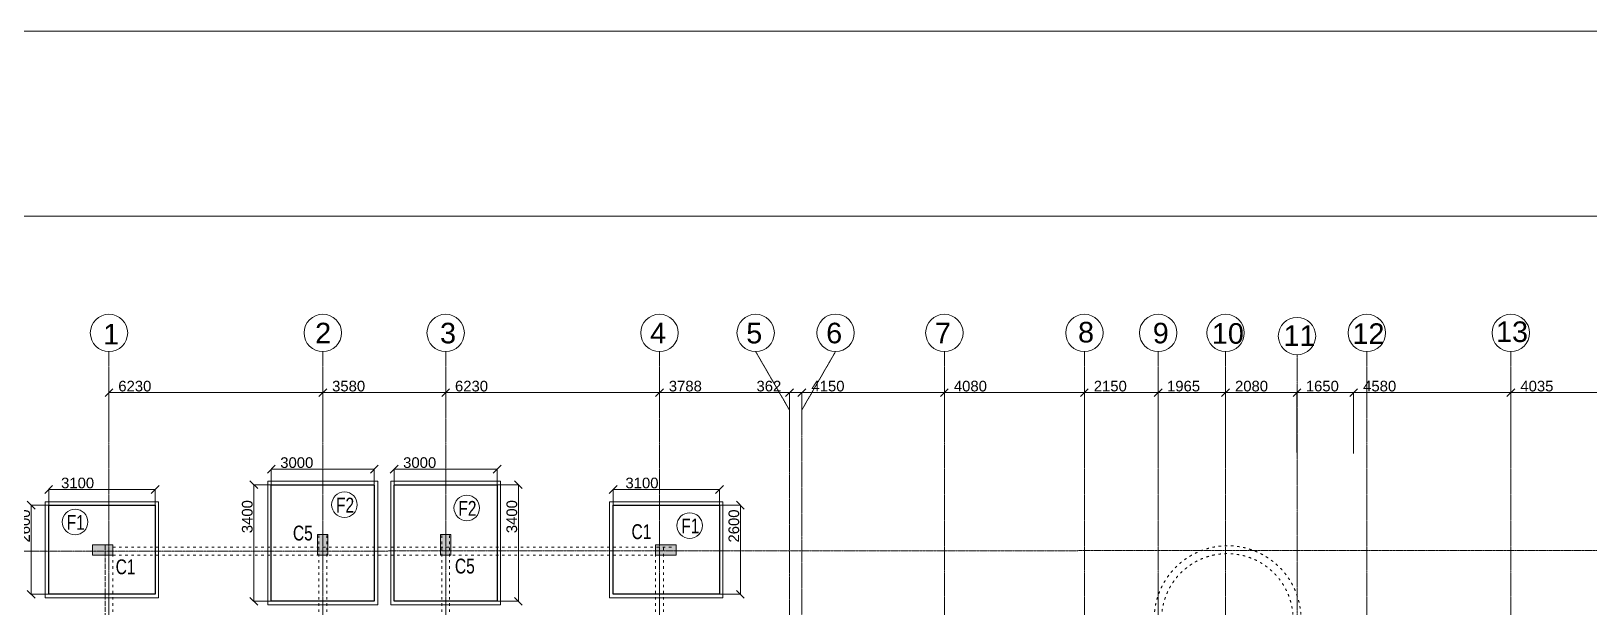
# Model space of a CAD drawing. Header units: inches. Extents: x 719368 to 9005052, y -3573818 to 446967.
# Drawn here: x 4470727 to 4516141, y -1757797 to -1740984 of the extents above; entities that cross this region are included whole.
import ezdxf

# ---------------------------------------------------------------- set-up
doc = ezdxf.new("R2010")
doc.units = ezdxf.units.IN
doc.header["$LTSCALE"] = 20
doc.header["$MEASUREMENT"] = 0
doc.header["$PDMODE"] = 3
doc.linetypes.add('ACAD_ISO03W100', pattern=[30, 12, -18])
doc.linetypes.add('CENTER', pattern=[2, 1.25, -0.25, 0.25, -0.25])
doc.layers.get('Defpoints').update_dxf_attribs({"lineweight": 25})
for name, color, linetype, lineweight in [('COL.FILL', 6, 'Continuous', 20), ('DIM', 7, 'Continuous', 13), ('FOOTING', 73, 'Continuous', 30), ('GRID', 202, 'CENTER', 5), ('HACHE', 6, 'Continuous', 9), ('HIDDEN', 181, 'ACAD_ISO03W100', 18), ('STAIR', 4, 'Continuous', 25)]:
    doc.layers.add(name, color=color, linetype=linetype, lineweight=lineweight)
doc.layers.add('grid text', color=140, linetype='Continuous')
doc.styles.add('BOLD', font='arial.ttf')
doc.styles.add('DIM SUMBI', font='arial.ttf')
doc.styles.add('Tabrej.', font='GOTHIC.TTF', dxfattribs={"height": 1})
doc.dimstyles.new('PL1', dxfattribs={"dimtxt": 275, "dimasz": 230, "dimexe": 0.18, "dimexo": 12, "dimgap": 30, "dimtad": 1, "dimjust": 1, "dimdec": 0, "dimzin": 0, "dimdsep": 46, "dimtxsty": 'BOLD', "dimblk": 'OBLIQUE', "dimcen": 0.09, "dimclrd": 256, "dimclre": 256, "dimadec": 0, "dimazin": 0, "dimtfac": 1, "dimtdec": 0, "dimtofl": 0, "dimtmove": 0, "dimatfit": 3, "dimfxl": 0, "dimtolj": 1, "dimtzin": 0, "dimlwd": -1, "dimlwe": -1, "dimarcsym": 0})

# ---------------------------------------------------------------- blocks, each defined once
blk = doc.blocks.new('_Oblique')
at = {"layer": 'STAIR', "color": 0, "lineweight": -2}
blk.add_line((-0.5, -0.5), (0.5, 0.5), dxfattribs=at)
blk = doc.blocks.new('*D234')
at = {"layer": 'Defpoints', "color": 0, "transparency": 16777216}
for p in [(4479224, -1751523), (4472994, -1752806), (4479224, -1752806)]:
    blk.add_point(p, dxfattribs=at)
at = {"layer": 'DIM', "transparency": 16777216}
for p, q in [((4472994, -1752794), (4472994, -1751523)), ((4479224, -1751523), (4472994, -1751523)), ((4479224, -1752794), (4479224, -1751523))]:
    blk.add_line(p, q, dxfattribs=at)
at = {"layer": 'DIM', "transparency": 16777216, "xscale": 230, "yscale": 230, "zscale": 230, "rotation": 180}
blk.add_blockref('_Oblique', (4472994, -1751523), dxfattribs=at)
at = {"layer": 'DIM', "transparency": 16777216, "xscale": 230, "yscale": 230, "zscale": 230}
blk.add_blockref('_Oblique', (4479224, -1751523), dxfattribs=at)
at = {"layer": 'DIM', "color": 0, "transparency": 16777216, "insert": (4473747, -1751335), "char_height": 310, "attachment_point": 5, "style": 'BOLD'}
blk.add_mtext('\\A1;6230', dxfattribs=at)
blk = doc.blocks.new('*D235')
at = {"layer": 'Defpoints', "color": 0, "transparency": 16777216}
for p in [(4482804, -1751523), (4482804, -1751523), (4479224, -1752806)]:
    blk.add_point(p, dxfattribs=at)
at = {"layer": 'DIM', "transparency": 16777216}
for p, q in [((4479224, -1752794), (4479224, -1751523)), ((4482804, -1751523), (4479224, -1751523)), ((4482804, -1751511), (4482804, -1751523))]:
    blk.add_line(p, q, dxfattribs=at)
at = {"layer": 'DIM', "transparency": 16777216, "xscale": 230, "yscale": 230, "zscale": 230, "rotation": 180}
blk.add_blockref('_Oblique', (4479224, -1751523), dxfattribs=at)
at = {"layer": 'DIM', "transparency": 16777216, "xscale": 230, "yscale": 230, "zscale": 230}
blk.add_blockref('_Oblique', (4482804, -1751523), dxfattribs=at)
at = {"layer": 'DIM', "color": 0, "transparency": 16777216, "insert": (4479976, -1751335), "char_height": 310, "attachment_point": 5, "style": 'BOLD'}
blk.add_mtext('\\A1;3580', dxfattribs=at)
blk = doc.blocks.new('*D236')
at = {"layer": 'Defpoints', "color": 0, "transparency": 16777216}
for p in [(4482804, -1751523), (4489034, -1751523), (4489034, -1751523)]:
    blk.add_point(p, dxfattribs=at)
at = {"layer": 'DIM', "transparency": 16777216}
for p, q in [((4482804, -1751511), (4482804, -1751523)), ((4489034, -1751523), (4482804, -1751523)), ((4489034, -1751511), (4489034, -1751523))]:
    blk.add_line(p, q, dxfattribs=at)
at = {"layer": 'DIM', "transparency": 16777216, "xscale": 230, "yscale": 230, "zscale": 230, "rotation": 180}
blk.add_blockref('_Oblique', (4482804, -1751523), dxfattribs=at)
at = {"layer": 'DIM', "transparency": 16777216, "xscale": 230, "yscale": 230, "zscale": 230}
blk.add_blockref('_Oblique', (4489034, -1751523), dxfattribs=at)
at = {"layer": 'DIM', "color": 0, "transparency": 16777216, "insert": (4483557, -1751335), "char_height": 310, "attachment_point": 5, "style": 'BOLD'}
blk.add_mtext('\\A1;6230', dxfattribs=at)
blk = doc.blocks.new('*D237')
at = {"layer": 'Defpoints', "color": 0, "transparency": 16777216}
for p in [(4489034, -1751523), (4492822, -1751523), (4492822, -1752703)]:
    blk.add_point(p, dxfattribs=at)
at = {"layer": 'DIM', "transparency": 16777216}
for p, q in [((4489034, -1751511), (4489034, -1751523)), ((4492822, -1751523), (4489034, -1751523)), ((4492822, -1752691), (4492822, -1751523))]:
    blk.add_line(p, q, dxfattribs=at)
at = {"layer": 'DIM', "transparency": 16777216, "xscale": 230, "yscale": 230, "zscale": 230, "rotation": 180}
blk.add_blockref('_Oblique', (4489034, -1751523), dxfattribs=at)
at = {"layer": 'DIM', "transparency": 16777216, "xscale": 230, "yscale": 230, "zscale": 230}
blk.add_blockref('_Oblique', (4492822, -1751523), dxfattribs=at)
at = {"layer": 'DIM', "color": 0, "transparency": 16777216, "insert": (4489787, -1751335), "char_height": 310, "attachment_point": 5, "style": 'BOLD'}
blk.add_mtext('\\A1;3788', dxfattribs=at)
blk = doc.blocks.new('*D238')
at = {"layer": 'Defpoints', "color": 0, "transparency": 16777216}
for p in [(4493184, -1751523), (4492822, -1752703), (4493184, -1752703)]:
    blk.add_point(p, dxfattribs=at)
at = {"layer": 'DIM', "transparency": 16777216}
for p, q in [((4492822, -1751523), (4491851, -1751523)), ((4492822, -1752691), (4492822, -1751523)), ((4493184, -1751523), (4492822, -1751523)), ((4493184, -1752691), (4493184, -1751523))]:
    blk.add_line(p, q, dxfattribs=at)
at = {"layer": 'DIM', "transparency": 16777216, "xscale": 230, "yscale": 230, "zscale": 230, "rotation": 180}
blk.add_blockref('_Oblique', (4492822, -1751523), dxfattribs=at)
at = {"layer": 'DIM', "transparency": 16777216, "xscale": 230, "yscale": 230, "zscale": 230}
blk.add_blockref('_Oblique', (4493184, -1751523), dxfattribs=at)
at = {"layer": 'DIM', "color": 0, "transparency": 16777216, "insert": (4492221, -1751335), "char_height": 310, "attachment_point": 5, "style": 'BOLD'}
blk.add_mtext('\\A1;362', dxfattribs=at)
blk = doc.blocks.new('*D239')
at = {"layer": 'Defpoints', "color": 0, "transparency": 16777216}
for p in [(4497334, -1751523), (4493184, -1752703), (4497334, -1752703)]:
    blk.add_point(p, dxfattribs=at)
at = {"layer": 'DIM', "transparency": 16777216}
for p, q in [((4493184, -1752691), (4493184, -1751523)), ((4497334, -1751523), (4493184, -1751523)), ((4497334, -1752691), (4497334, -1751523))]:
    blk.add_line(p, q, dxfattribs=at)
at = {"layer": 'DIM', "transparency": 16777216, "xscale": 230, "yscale": 230, "zscale": 230, "rotation": 180}
blk.add_blockref('_Oblique', (4493184, -1751523), dxfattribs=at)
at = {"layer": 'DIM', "transparency": 16777216, "xscale": 230, "yscale": 230, "zscale": 230}
blk.add_blockref('_Oblique', (4497334, -1751523), dxfattribs=at)
at = {"layer": 'DIM', "color": 0, "transparency": 16777216, "insert": (4493943, -1751335), "char_height": 310, "attachment_point": 5, "style": 'BOLD'}
blk.add_mtext('\\A1;4150', dxfattribs=at)
blk = doc.blocks.new('*D240')
at = {"layer": 'Defpoints', "color": 0, "transparency": 16777216}
for p in [(4501414, -1751523), (4497334, -1752703), (4501414, -1753280)]:
    blk.add_point(p, dxfattribs=at)
at = {"layer": 'DIM', "transparency": 16777216}
for p, q in [((4497334, -1752691), (4497334, -1751523)), ((4501414, -1751523), (4497334, -1751523)), ((4501414, -1753268), (4501414, -1751523))]:
    blk.add_line(p, q, dxfattribs=at)
at = {"layer": 'DIM', "transparency": 16777216, "xscale": 230, "yscale": 230, "zscale": 230, "rotation": 180}
blk.add_blockref('_Oblique', (4497334, -1751523), dxfattribs=at)
at = {"layer": 'DIM', "transparency": 16777216, "xscale": 230, "yscale": 230, "zscale": 230}
blk.add_blockref('_Oblique', (4501414, -1751523), dxfattribs=at)
at = {"layer": 'DIM', "color": 0, "transparency": 16777216, "insert": (4498093, -1751335), "char_height": 310, "attachment_point": 5, "style": 'BOLD'}
blk.add_mtext('\\A1;4080', dxfattribs=at)
blk = doc.blocks.new('*D241')
at = {"layer": 'Defpoints', "color": 0, "transparency": 16777216}
for p in [(4503564, -1751523), (4501414, -1753280), (4503564, -1753280)]:
    blk.add_point(p, dxfattribs=at)
at = {"layer": 'DIM', "transparency": 16777216}
for p, q in [((4501414, -1753268), (4501414, -1751523)), ((4503564, -1751523), (4501414, -1751523)), ((4503564, -1753268), (4503564, -1751523))]:
    blk.add_line(p, q, dxfattribs=at)
at = {"layer": 'DIM', "transparency": 16777216, "xscale": 230, "yscale": 230, "zscale": 230, "rotation": 180}
blk.add_blockref('_Oblique', (4501414, -1751523), dxfattribs=at)
at = {"layer": 'DIM', "transparency": 16777216, "xscale": 230, "yscale": 230, "zscale": 230}
blk.add_blockref('_Oblique', (4503564, -1751523), dxfattribs=at)
at = {"layer": 'DIM', "color": 0, "transparency": 16777216, "insert": (4502169, -1751335), "char_height": 310, "attachment_point": 5, "style": 'BOLD'}
blk.add_mtext('\\A1;2150', dxfattribs=at)
blk = doc.blocks.new('*D242')
at = {"layer": 'Defpoints', "color": 0, "transparency": 16777216}
for p in [(4505529, -1751523), (4503564, -1753280), (4505529, -1753280)]:
    blk.add_point(p, dxfattribs=at)
at = {"layer": 'DIM', "transparency": 16777216}
for p, q in [((4503564, -1753268), (4503564, -1751523)), ((4505529, -1751523), (4503564, -1751523)), ((4505529, -1753268), (4505529, -1751523))]:
    blk.add_line(p, q, dxfattribs=at)
at = {"layer": 'DIM', "transparency": 16777216, "xscale": 230, "yscale": 230, "zscale": 230, "rotation": 180}
blk.add_blockref('_Oblique', (4503564, -1751523), dxfattribs=at)
at = {"layer": 'DIM', "transparency": 16777216, "xscale": 230, "yscale": 230, "zscale": 230}
blk.add_blockref('_Oblique', (4505529, -1751523), dxfattribs=at)
at = {"layer": 'DIM', "color": 0, "transparency": 16777216, "insert": (4504304, -1751335), "char_height": 310, "attachment_point": 5, "style": 'BOLD'}
blk.add_mtext('\\A1;1965', dxfattribs=at)
blk = doc.blocks.new('*D243')
at = {"layer": 'Defpoints', "color": 0, "transparency": 16777216}
for p in [(4507609, -1751523), (4505529, -1753280), (4507609, -1753280)]:
    blk.add_point(p, dxfattribs=at)
at = {"layer": 'DIM', "transparency": 16777216}
for p, q in [((4505529, -1753268), (4505529, -1751523)), ((4507609, -1751523), (4505529, -1751523)), ((4507609, -1753268), (4507609, -1751523))]:
    blk.add_line(p, q, dxfattribs=at)
at = {"layer": 'DIM', "transparency": 16777216, "xscale": 230, "yscale": 230, "zscale": 230, "rotation": 180}
blk.add_blockref('_Oblique', (4505529, -1751523), dxfattribs=at)
at = {"layer": 'DIM', "transparency": 16777216, "xscale": 230, "yscale": 230, "zscale": 230}
blk.add_blockref('_Oblique', (4507609, -1751523), dxfattribs=at)
at = {"layer": 'DIM', "color": 0, "transparency": 16777216, "insert": (4506284, -1751335), "char_height": 310, "attachment_point": 5, "style": 'BOLD'}
blk.add_mtext('\\A1;2080', dxfattribs=at)
blk = doc.blocks.new('*D244')
at = {"layer": 'Defpoints', "color": 0, "transparency": 16777216}
for p in [(4509259, -1751523), (4507609, -1753280), (4509259, -1753307)]:
    blk.add_point(p, dxfattribs=at)
at = {"layer": 'DIM', "transparency": 16777216}
for p, q in [((4507609, -1753268), (4507609, -1751523)), ((4509259, -1751523), (4507609, -1751523)), ((4509259, -1753295), (4509259, -1751523))]:
    blk.add_line(p, q, dxfattribs=at)
at = {"layer": 'DIM', "transparency": 16777216, "xscale": 230, "yscale": 230, "zscale": 230, "rotation": 180}
blk.add_blockref('_Oblique', (4507609, -1751523), dxfattribs=at)
at = {"layer": 'DIM', "transparency": 16777216, "xscale": 230, "yscale": 230, "zscale": 230}
blk.add_blockref('_Oblique', (4509259, -1751523), dxfattribs=at)
at = {"layer": 'DIM', "color": 0, "transparency": 16777216, "insert": (4508347, -1751335), "char_height": 310, "attachment_point": 5, "style": 'BOLD'}
blk.add_mtext('\\A1;1650', dxfattribs=at)
blk = doc.blocks.new('*D245')
at = {"layer": 'Defpoints', "color": 0, "transparency": 16777216}
for p in [(4513839, -1751523), (4509259, -1753307), (4513839, -1753307)]:
    blk.add_point(p, dxfattribs=at)
at = {"layer": 'DIM', "transparency": 16777216}
for p, q in [((4509259, -1753295), (4509259, -1751523)), ((4513839, -1751523), (4509259, -1751523)), ((4513839, -1753295), (4513839, -1751523))]:
    blk.add_line(p, q, dxfattribs=at)
at = {"layer": 'DIM', "transparency": 16777216, "xscale": 230, "yscale": 230, "zscale": 230, "rotation": 180}
blk.add_blockref('_Oblique', (4509259, -1751523), dxfattribs=at)
at = {"layer": 'DIM', "transparency": 16777216, "xscale": 230, "yscale": 230, "zscale": 230}
blk.add_blockref('_Oblique', (4513839, -1751523), dxfattribs=at)
at = {"layer": 'DIM', "color": 0, "transparency": 16777216, "insert": (4510018, -1751335), "char_height": 310, "attachment_point": 5, "style": 'BOLD'}
blk.add_mtext('\\A1;4580', dxfattribs=at)
blk = doc.blocks.new('*D246')
at = {"layer": 'Defpoints', "color": 0, "transparency": 16777216}
for p in [(4517874, -1751523), (4513839, -1753307), (4517874, -1753307)]:
    blk.add_point(p, dxfattribs=at)
at = {"layer": 'DIM', "transparency": 16777216}
for p, q in [((4513839, -1753295), (4513839, -1751523)), ((4517874, -1751523), (4513839, -1751523)), ((4517874, -1753295), (4517874, -1751523))]:
    blk.add_line(p, q, dxfattribs=at)
at = {"layer": 'DIM', "transparency": 16777216, "xscale": 230, "yscale": 230, "zscale": 230, "rotation": 180}
blk.add_blockref('_Oblique', (4513839, -1751523), dxfattribs=at)
at = {"layer": 'DIM', "transparency": 16777216, "xscale": 230, "yscale": 230, "zscale": 230}
blk.add_blockref('_Oblique', (4517874, -1751523), dxfattribs=at)
at = {"layer": 'DIM', "color": 0, "transparency": 16777216, "insert": (4514599, -1751335), "char_height": 310, "attachment_point": 5, "style": 'BOLD'}
blk.add_mtext('\\A1;4035', dxfattribs=at)
blk = doc.blocks.new('*D262')
at = {"layer": 'Defpoints', "color": 0, "transparency": 16777216}
for p in [(4469029, -1756146), (4470927, -1756146), (4470927, -1760261)]:
    blk.add_point(p, dxfattribs=at)
at = {"layer": 'DIM', "transparency": 16777216}
for p, q in [((4470915, -1756146), (4469028, -1756146)), ((4469029, -1756146), (4469029, -1760261)), ((4470915, -1760261), (4469028, -1760261))]:
    blk.add_line(p, q, dxfattribs=at)
at = {"layer": 'DIM', "transparency": 16777216, "xscale": 230, "yscale": 230, "zscale": 230}
for p, rotation in [((4469029, -1756146), 90), ((4469029, -1760261), 270)]:
    blk.add_blockref('_Oblique', p, dxfattribs=dict(at, rotation=rotation))
at = {"layer": 'DIM', "color": 0, "transparency": 16777216, "insert": (4468840, -1759501), "char_height": 310, "attachment_point": 5, "rotation": 90, "style": 'BOLD'}
blk.add_mtext('\\A1;4115', dxfattribs=at)
blk = doc.blocks.new('*D265')
at = {"layer": 'Defpoints', "color": 0, "transparency": 16777216}
for p in [(4474337, -1754348), (4471237, -1754802), (4474337, -1754802)]:
    blk.add_point(p, dxfattribs=at)
at = {"layer": 'DIM', "transparency": 16777216}
for p, q in [((4471237, -1754790), (4471237, -1754348)), ((4471237, -1754348), (4474337, -1754348)), ((4474337, -1754790), (4474337, -1754348))]:
    blk.add_line(p, q, dxfattribs=at)
at = {"layer": 'DIM', "transparency": 16777216, "xscale": 230, "yscale": 230, "zscale": 230, "rotation": 180}
blk.add_blockref('_Oblique', (4471237, -1754348), dxfattribs=at)
at = {"layer": 'DIM', "transparency": 16777216, "xscale": 230, "yscale": 230, "zscale": 230}
blk.add_blockref('_Oblique', (4474337, -1754348), dxfattribs=at)
at = {"layer": 'DIM', "color": 0, "transparency": 16777216, "insert": (4472079, -1754159), "char_height": 310, "attachment_point": 5, "style": 'BOLD'}
blk.add_mtext('\\A1;3100', dxfattribs=at)
blk = doc.blocks.new('*D266')
at = {"layer": 'Defpoints', "color": 0, "transparency": 16777216}
for p in [(4470726, -1754802), (4471475, -1754802), (4471483, -1757402)]:
    blk.add_point(p, dxfattribs=at)
at = {"layer": 'DIM', "transparency": 16777216}
for p, q in [((4471463, -1754802), (4470726, -1754802)), ((4470726, -1757402), (4470726, -1754802)), ((4471471, -1757402), (4470726, -1757402))]:
    blk.add_line(p, q, dxfattribs=at)
at = {"layer": 'DIM', "transparency": 16777216, "xscale": 230, "yscale": 230, "zscale": 230}
for p, rotation in [((4470726, -1754802), 90), ((4470726, -1757402), 270)]:
    blk.add_blockref('_Oblique', p, dxfattribs=dict(at, rotation=rotation))
at = {"layer": 'DIM', "color": 0, "transparency": 16777216, "insert": (4470538, -1755412), "char_height": 310, "attachment_point": 5, "rotation": 90, "style": 'BOLD'}
blk.add_mtext('\\A1;2600', dxfattribs=at)
blk = doc.blocks.new('*D267')
at = {"layer": 'Defpoints', "color": 0, "transparency": 16777216}
for p in [(4480724, -1753753), (4477724, -1754207), (4480724, -1754207)]:
    blk.add_point(p, dxfattribs=at)
at = {"layer": 'DIM', "transparency": 16777216}
for p, q in [((4477724, -1754195), (4477724, -1753753)), ((4477724, -1753753), (4480724, -1753753)), ((4480724, -1754195), (4480724, -1753753))]:
    blk.add_line(p, q, dxfattribs=at)
at = {"layer": 'DIM', "transparency": 16777216, "xscale": 230, "yscale": 230, "zscale": 230, "rotation": 180}
blk.add_blockref('_Oblique', (4477724, -1753753), dxfattribs=at)
at = {"layer": 'DIM', "transparency": 16777216, "xscale": 230, "yscale": 230, "zscale": 230}
blk.add_blockref('_Oblique', (4480724, -1753753), dxfattribs=at)
at = {"layer": 'DIM', "color": 0, "transparency": 16777216, "insert": (4478466, -1753565), "char_height": 310, "attachment_point": 5, "style": 'BOLD'}
blk.add_mtext('\\A1;3000', dxfattribs=at)
blk = doc.blocks.new('*D268')
at = {"layer": 'Defpoints', "color": 0, "transparency": 16777216}
for p in [(4477213, -1754207), (4477962, -1754207), (4477970, -1757607)]:
    blk.add_point(p, dxfattribs=at)
at = {"layer": 'DIM', "transparency": 16777216}
for p, q in [((4477950, -1754207), (4477213, -1754207)), ((4477213, -1757607), (4477213, -1754207)), ((4477958, -1757607), (4477213, -1757607))]:
    blk.add_line(p, q, dxfattribs=at)
at = {"layer": 'DIM', "transparency": 16777216, "xscale": 230, "yscale": 230, "zscale": 230}
for p, rotation in [((4477213, -1754207), 90), ((4477213, -1757607), 270)]:
    blk.add_blockref('_Oblique', p, dxfattribs=dict(at, rotation=rotation))
at = {"layer": 'DIM', "color": 0, "transparency": 16777216, "insert": (4477024, -1755139), "char_height": 310, "attachment_point": 5, "rotation": 90, "style": 'BOLD'}
blk.add_mtext('\\A1;3400', dxfattribs=at)
blk = doc.blocks.new('*D269')
at = {"layer": 'Defpoints', "color": 0, "transparency": 16777216}
for p in [(4484304, -1753753), (4481304, -1754207), (4484304, -1754207)]:
    blk.add_point(p, dxfattribs=at)
at = {"layer": 'DIM', "transparency": 16777216}
for p, q in [((4481304, -1754195), (4481304, -1753753)), ((4481304, -1753753), (4484304, -1753753)), ((4484304, -1754195), (4484304, -1753753))]:
    blk.add_line(p, q, dxfattribs=at)
at = {"layer": 'DIM', "transparency": 16777216, "xscale": 230, "yscale": 230, "zscale": 230, "rotation": 180}
blk.add_blockref('_Oblique', (4481304, -1753753), dxfattribs=at)
at = {"layer": 'DIM', "transparency": 16777216, "xscale": 230, "yscale": 230, "zscale": 230}
blk.add_blockref('_Oblique', (4484304, -1753753), dxfattribs=at)
at = {"layer": 'DIM', "color": 0, "transparency": 16777216, "insert": (4482046, -1753565), "char_height": 310, "attachment_point": 5, "style": 'BOLD'}
blk.add_mtext('\\A1;3000', dxfattribs=at)
blk = doc.blocks.new('*D270')
at = {"layer": 'Defpoints', "color": 0, "transparency": 16777216}
for p in [(4483955, -1754207), (4484922, -1754207), (4483749, -1757607)]:
    blk.add_point(p, dxfattribs=at)
at = {"layer": 'DIM', "transparency": 16777216}
for p, q in [((4483967, -1754207), (4484922, -1754207)), ((4484922, -1757607), (4484922, -1754207)), ((4483761, -1757607), (4484922, -1757607))]:
    blk.add_line(p, q, dxfattribs=at)
at = {"layer": 'DIM', "transparency": 16777216, "xscale": 230, "yscale": 230, "zscale": 230}
for p, rotation in [((4484922, -1754207), 90), ((4484922, -1757607), 270)]:
    blk.add_blockref('_Oblique', p, dxfattribs=dict(at, rotation=rotation))
at = {"layer": 'DIM', "color": 0, "transparency": 16777216, "insert": (4484733, -1755139), "char_height": 310, "attachment_point": 5, "rotation": 90, "style": 'BOLD'}
blk.add_mtext('\\A1;3400', dxfattribs=at)
blk = doc.blocks.new('*D271')
at = {"layer": 'Defpoints', "color": 0, "transparency": 16777216}
for p in [(4490781, -1754348), (4487681, -1754802), (4490781, -1754802)]:
    blk.add_point(p, dxfattribs=at)
at = {"layer": 'DIM', "transparency": 16777216}
for p, q in [((4487681, -1754790), (4487681, -1754348)), ((4487681, -1754348), (4490781, -1754348)), ((4490781, -1754790), (4490781, -1754348))]:
    blk.add_line(p, q, dxfattribs=at)
at = {"layer": 'DIM', "transparency": 16777216, "xscale": 230, "yscale": 230, "zscale": 230, "rotation": 180}
blk.add_blockref('_Oblique', (4487681, -1754348), dxfattribs=at)
at = {"layer": 'DIM', "transparency": 16777216, "xscale": 230, "yscale": 230, "zscale": 230}
blk.add_blockref('_Oblique', (4490781, -1754348), dxfattribs=at)
at = {"layer": 'DIM', "color": 0, "transparency": 16777216, "insert": (4488523, -1754159), "char_height": 310, "attachment_point": 5, "style": 'BOLD'}
blk.add_mtext('\\A1;3100', dxfattribs=at)
blk = doc.blocks.new('*D272')
at = {"layer": 'Defpoints', "color": 0, "transparency": 16777216}
for p in [(4490306, -1754802), (4491390, -1754802), (4490487, -1757402)]:
    blk.add_point(p, dxfattribs=at)
at = {"layer": 'DIM', "transparency": 16777216}
for p, q in [((4490318, -1754802), (4491391, -1754802)), ((4491390, -1757402), (4491390, -1754802)), ((4490499, -1757402), (4491391, -1757402))]:
    blk.add_line(p, q, dxfattribs=at)
at = {"layer": 'DIM', "transparency": 16777216, "xscale": 230, "yscale": 230, "zscale": 230}
for p, rotation in [((4491390, -1754802), 90), ((4491390, -1757402), 270)]:
    blk.add_blockref('_Oblique', p, dxfattribs=dict(at, rotation=rotation))
at = {"layer": 'DIM', "color": 0, "transparency": 16777216, "insert": (4491202, -1755412), "char_height": 310, "attachment_point": 5, "rotation": 90, "style": 'BOLD'}
blk.add_mtext('\\A1;2600', dxfattribs=at)

msp = doc.modelspace()

# ---------------------------------------------------------------- hatches: boundary and pattern name
at = {"layer": 'COL.FILL'}
for points in [[(4479074.2, -1756261.1), (4479374.2, -1756261.1), (4479374.2, -1755661.1), (4479074.2, -1755661.1)], [(4482654.2, -1756261.1), (4482954.2, -1756261.1), (4482954.2, -1755661.1), (4482654.2, -1755661.1)], [(4472509.2, -1755961.1), (4472509.2, -1756261.1), (4473109.2, -1756261.1), (4473109.2, -1755961.1)], [(4488919.2, -1755961.1), (4488919.2, -1756261.1), (4489519.2, -1756261.1), (4489519.2, -1755961.1)]]:
    msp.add_hatch(color=256, dxfattribs=at).paths.add_polyline_path(points)

# ---------------------------------------------------------------- linework, layer by layer
for points in [[(4479374.2, -1756261.1), (4479074.2, -1756261.1), (4479074.2, -1755661.1), (4479374.2, -1755661.1)], [(4482954.2, -1756261.1), (4482654.2, -1756261.1), (4482654.2, -1755661.1), (4482954.2, -1755661.1)], [(4472509.2, -1756261.1), (4472509.2, -1755961.1), (4473109.2, -1755961.1), (4473109.2, -1756261.1)], [(4488919.2, -1756261.1), (4488919.2, -1755961.1), (4489519.2, -1755961.1), (4489519.2, -1756261.1)]]:
    msp.add_lwpolyline(points, close=True, dxfattribs=at)
at = {"layer": 'DIM'}
for points in [[(4447812.8, -1740984.4), (4582542.8, -1740984.4), (4582542.8, -1885770.9), (4447812.8, -1885770.9)], [(4466067.8, -1746382.4), (4562884.8, -1746382.4), (4562884.8, -1814751.9), (4466067.8, -1814751.9)]]:
    msp.add_lwpolyline(points, close=True, dxfattribs=at)
for centre in [(4479854.9, -1754790.2), (4483419.3, -1754885.9), (4472005.8, -1755293.9), (4489913.6, -1755399.3)]:
    msp.add_circle(centre, 372.8, dxfattribs=at)
at = {"layer": 'FOOTING'}
for points in [[(4477724.2, -1754207), (4480724.2, -1754207), (4480724.2, -1757607), (4477724.2, -1757607)], [(4481304.2, -1754207), (4484304.2, -1754207), (4484304.2, -1757607), (4481304.2, -1757607)], [(4471237.3, -1754801.9), (4474337.3, -1754801.9), (4474337.3, -1757401.9), (4471237.3, -1757401.9)], [(4487681.1, -1754801.9), (4490781.1, -1754801.9), (4490781.1, -1757401.9), (4487681.1, -1757401.9)]]:
    msp.add_lwpolyline(points, close=True, dxfattribs=at)
at = {"layer": 'GRID', "lineweight": 18, "ltscale": 0.05}
for p, q in [((4472994.2, -1750326.2), (4472994.2, -1799128.2)), ((4479224.2, -1750326.2), (4479224.2, -1799128.2)), ((4482804.2, -1750326.2), (4482804.2, -1799128.2)), ((4489034.2, -1750326.2), (4489034.2, -1799128.2)), ((4492822.2, -1752033.1), (4491836.7, -1750326.2)), ((4493184.2, -1752022.4), (4494165.2, -1750323.3)), ((4497334.2, -1750326.2), (4497334.2, -1799128.2)), ((4501414.2, -1750326.2), (4501414.2, -1799128.2)), ((4503564.2, -1750326.2), (4503564.2, -1799128.2)), ((4505529.2, -1750326.2), (4505529.2, -1799128.2)), ((4507609.2, -1750417.8), (4507609.2, -1799128.2)), ((4509644.2, -1750326.2), (4509644.2, -1799128.2)), ((4513839.2, -1750326.2), (4513839.2, -1799128.2)), ((4492822.2, -1752033.1), (4492822.2, -1799128.2)), ((4493184.2, -1752022.4), (4493184.2, -1799128.2))]:
    msp.add_line(p, q, dxfattribs=at)
at = {"layer": 'GRID', "lineweight": 18, "ltscale": 0.03}
msp.add_line((4468546.8, -1756146.1), (4540972, -1756111.1), dxfattribs=at)
at = {"layer": 'grid text', "linetype": 'ByBlock', "lineweight": 20, "ltscale": 0.05}
for centre in [(4472994.2, -1749781.4), (4479224.2, -1749781.4), (4482804.2, -1749781.4), (4489034.2, -1749781.4), (4491836.7, -1749781.4), (4494165.2, -1749778.5), (4497334.2, -1749781.4), (4501414.2, -1749781.4), (4503564.2, -1749781.4), (4505529.2, -1749781.4), (4507609.2, -1749873.1), (4509644.2, -1749781.4), (4513839.2, -1749781.4)]:
    msp.add_circle(centre, 544.7, dxfattribs=at)
at = {"layer": 'HACHE'}
for points in [[(4477624.2, -1754107), (4480824.2, -1754107), (4480824.2, -1757707), (4477624.2, -1757707)], [(4481204.2, -1754107), (4484404.2, -1754107), (4484404.2, -1757707), (4481204.2, -1757707)], [(4471137.3, -1754701.9), (4474437.3, -1754701.9), (4474437.3, -1757501.9), (4471137.3, -1757501.9)], [(4487581.1, -1754701.9), (4490881.1, -1754701.9), (4490881.1, -1757501.9), (4487581.1, -1757501.9)]]:
    msp.add_lwpolyline(points, close=True, dxfattribs=at)
at = {"layer": 'HIDDEN', "linetype": 'ACAD_ISO03W100', "ltscale": 0.3}
for p, q in [((4479109.2, -1797516.1), (4479109.2, -1755669.1)), ((4479339.2, -1797516.1), (4479339.2, -1755669.1)), ((4482919.2, -1797516.1), (4482919.2, -1755669.1)), ((4472879.2, -1797516.1), (4472879.2, -1755961.1)), ((4472879.2, -1768641.1), (4472879.2, -1755961.1)), ((4473109.2, -1797516.1), (4473109.2, -1755961.1)), ((4473109.2, -1756031.1), (4489379.2, -1756031.1)), ((4488919.2, -1797516.1), (4488919.2, -1755961.1)), ((4489149.2, -1797516.1), (4489149.2, -1755961.1)), ((4473109.2, -1756261.1), (4489379.2, -1756261.1))]:
    msp.add_line(p, q, dxfattribs=at)
at = {"layer": 'HIDDEN', "ltscale": 0.3}
msp.add_line((4482689.2, -1797516.1), (4482689.2, -1755669.1), dxfattribs=at)
at = {"layer": 'HIDDEN', "linetype": 'ACAD_ISO03W100', "ltscale": 0.3}
for centre, radius, start, end in [((4505586.7, -1758125.4), 2138.1, 358.64828, 181.30725), ((4505579, -1758132.9), 1915.7, 358.76449, 181.23551)]:
    msp.add_arc(centre, radius, start, end, dxfattribs=at)

# ---------------------------------------------------------------- texts
at = {"layer": 'DIM', "style": 'DIM SUMBI', "width": 0.75}
for s, p in [('F2', (4479608.8, -1755017.8)), ('F2', (4483173.2, -1755113.4)), ('F1', (4471759.7, -1755521.4)), ('F1', (4489667.5, -1755626.8)), ('C5', (4478353.3, -1755833.3)), ('C1', (4488219.1, -1755792.8)), ('C1', (4473187.9, -1756816.8)), ('C5', (4483073.4, -1756796))]:
    msp.add_text(s, height=432.43, dxfattribs=at).set_placement(p)
at = {"layer": 'grid text', "lineweight": 18, "ltscale": 0.05, "char_height": 600, "attachment_point": 1, "style": 'Tabrej.'}
for s, insert in [('{\\fArial|b0|i0|c0|p34;1}', (4472822.4, -1749518.9)), ('{\\fArial|b0|i0|c0|p34;2}', (4479000.4, -1749486.5)), ('{\\fArial|b0|i0|c0|p34;3}', (4482639.7, -1749486.8)), ('{\\fArial|b0|i0|c0|p34;4}', (4488760, -1749488)), ('{\\fArial|b0|i0|c0|p34;5}', (4491562.5, -1749488)), ('{\\fArial|b0|i0|c0|p34;6}', (4493891, -1749485.1)), ('{\\fArial|b0|i0|c0|p34;7}', (4497060, -1749488)), ('{\\fArial|b0|i0|c0|p34;8}', (4501229.7, -1749460.2)), ('{\\fArial|b0|i0|c0|p34;9}', (4503407.7, -1749486.8)), ('{\\fArial|b0|i0|c0|p34;10}', (4505129.6, -1749497.6)), ('{\\fArial|b0|i0|c0|p34;11}', (4507216, -1749560.5)), ('{\\fArial|b0|i0|c0|p34;12}', (4509224.2, -1749503.5)), ('{\\fArial|b0|i0|c0|p34;13}', (4513408.2, -1749446.9))]:
    msp.add_mtext_dynamic_manual_height_columns(s, width=2.478, gutter_width=5, heights=[0], dxfattribs=dict(at, insert=insert))

# ---------------------------------------------------------------- dimensions: what is measured, and where the dimension line sits
at = {"layer": 'DIM'}
for base, p1, p2, picture, middle in [((4479224.2, -1751523.2), (4472994.2, -1752806.1), (4479224.2, -1752806.1), '*D234', (4473747.4, -1751334.9)), ((4482804.2, -1751523.2), (4479224.2, -1752806.1), (4482804.2, -1751523.2), '*D235', (4479976.4, -1751334.9)), ((4489034.2, -1751523.2), (4482804.2, -1751523.2), (4489034.2, -1751523.2), '*D236', (4483557.4, -1751334.9)), ((4492822.2, -1751523.2), (4489034.2, -1751523.2), (4492822.2, -1752703.1), '*D237', (4489787.3, -1751334.9)), ((4493184.2, -1751523.2), (4492822.2, -1752703.1), (4493184.2, -1752703.1), '*D238', (4492221.4, -1751334.9)), ((4497334.2, -1751523.2), (4493184.2, -1752703.1), (4497334.2, -1752703.1), '*D239', (4493942.8, -1751335)), ((4501414.2, -1751523.2), (4497334.2, -1752703.1), (4501414.2, -1753280.2), '*D240', (4498092.8, -1751335)), ((4503564.2, -1751523.2), (4501414.2, -1753280.2), (4503564.2, -1753280.2), '*D241', (4502169.2, -1751335)), ((4505529.2, -1751523.2), (4503564.2, -1753280.2), (4505529.2, -1753280.2), '*D242', (4504303.6, -1751335)), ((4507609.2, -1751523.2), (4505529.2, -1753280.2), (4507609.2, -1753280.2), '*D243', (4506284.2, -1751335)), ((4509259.1, -1751523.2), (4507609.2, -1753280.2), (4509259.1, -1753307.4), '*D244', (4508347, -1751335)), ((4513839.2, -1751523.2), (4509259.1, -1753307.4), (4513839.2, -1753307.4), '*D245', (4510017.7, -1751335)), ((4517874.2, -1751523.2), (4513839.2, -1753307.4), (4517874.2, -1753307.4), '*D246', (4514599.5, -1751334.9))]:
    dim = msp.add_linear_dim(base=base, p1=p1, p2=p2, dimstyle='PL1', override={"dimtxt": 310}, dxfattribs=at)
    dim.commit()
    dim.dimension.update_dxf_attribs({"geometry": picture, "text_midpoint": middle})
for base, p1, p2, picture, middle in [((4480724.2, -1753753), (4477724.2, -1754207), (4480724.2, -1754207), '*D267', (4478466, -1753753)), ((4484304.2, -1753753), (4481304.2, -1754207), (4484304.2, -1754207), '*D269', (4482046, -1753753)), ((4474337.3, -1754347.9), (4471237.3, -1754801.9), (4474337.3, -1754801.9), '*D265', (4472079, -1754347.9)), ((4490781.1, -1754347.9), (4487681.1, -1754801.9), (4490781.1, -1754801.9), '*D271', (4488522.9, -1754347.9))]:
    dim = msp.add_linear_dim(base=base, p1=p1, p2=p2, dimstyle='PL1', override={"dimtxt": 310}, dxfattribs=at)
    dim.commit()
    dim.dimension.update_dxf_attribs({"geometry": picture, "text_midpoint": middle, "dimtype": 160})
for base, p1, p2, picture, middle in [((4477212.7, -1754207), (4477970.2, -1757607), (4477962.4, -1754207), '*D268', (4477212.7, -1755138.8)), ((4484921.6, -1754207), (4483749.5, -1757607), (4483954.5, -1754207), '*D270', (4484921.6, -1755138.8)), ((4470725.8, -1754801.9), (4471483.3, -1757401.9), (4471475.5, -1754801.9), '*D266', (4470725.8, -1755412.4)), ((4491390.5, -1754801.9), (4490487.2, -1757401.9), (4490306.5, -1754801.9), '*D272', (4491390.5, -1755412.4))]:
    dim = msp.add_linear_dim(base=base, p1=p1, p2=p2, angle=270, dimstyle='PL1', override={"dimtxt": 310}, dxfattribs=at)
    dim.commit()
    dim.dimension.update_dxf_attribs({"geometry": picture, "text_midpoint": middle, "dimtype": 160})
dim = msp.add_linear_dim(base=(4469028.6, -1756146.1), p1=(4470927.2, -1760261.1), p2=(4470927.2, -1756146.1), angle=90, dimstyle='PL1', override={"dimtxt": 310}, dxfattribs=at)
dim.commit()
dim.dimension.update_dxf_attribs({"geometry": '*D262', "text_midpoint": (4468840.4, -1759500.8)})

doc.saveas('drawing.dxf')
